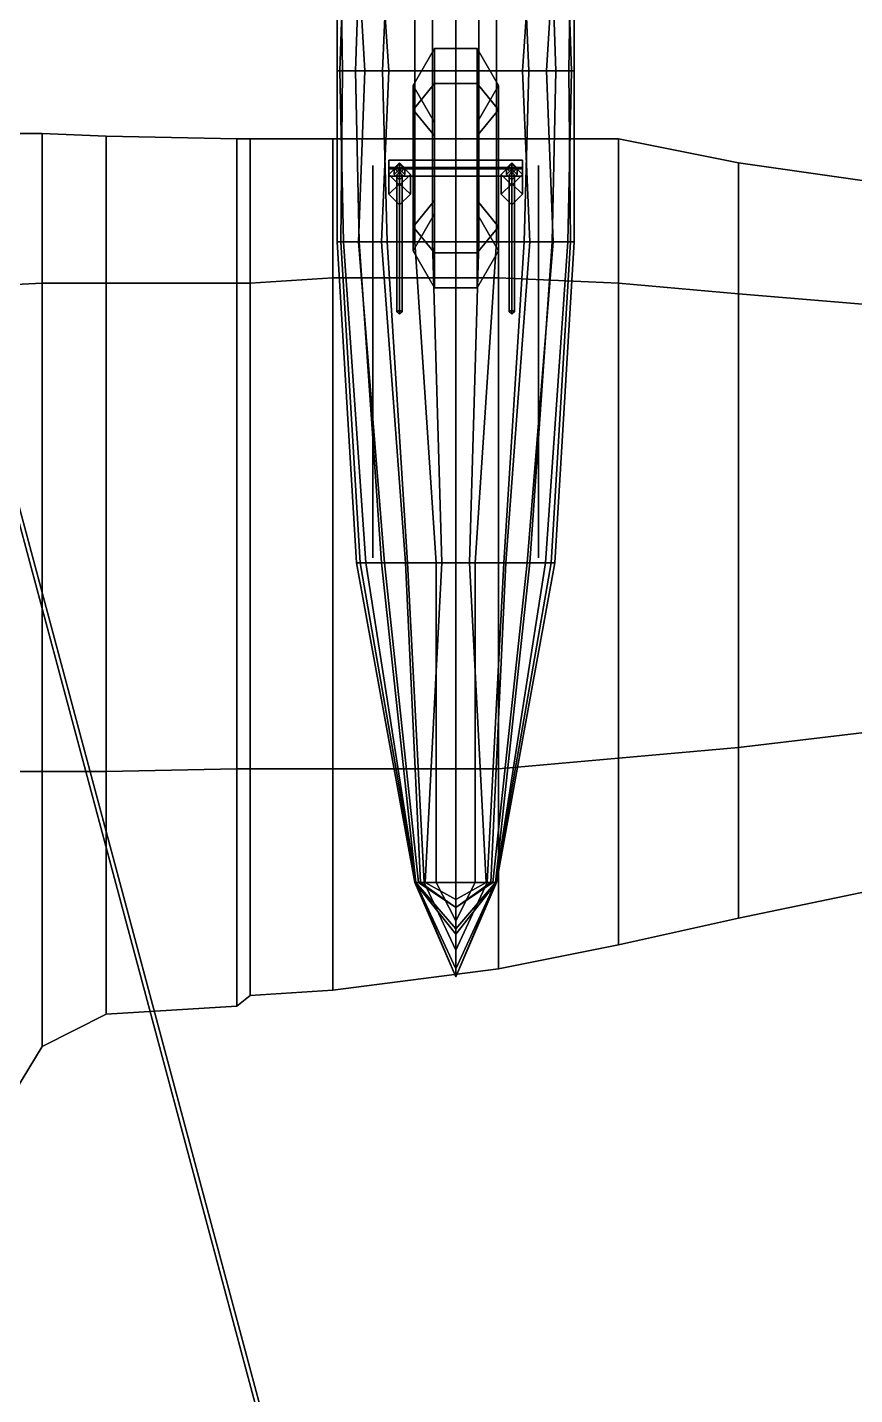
# Model space of a CAD drawing. Header units: millimetres. Extents: x -8.6 to 8.6, y -6.3 to 27.7.
# Drawn here: x 0.76 to 3.86, y -1.68 to 3.44 of the extents above; entities that cross this region are included whole.
import ezdxf

# ---------------------------------------------------------------- set-up
doc = ezdxf.new("R2010")
doc.units = ezdxf.units.MM
for name, color, linetype in [('bay_doors', 5, 'Continuous'), ('nacelle', 3, 'Continuous'), ('shassis', 3, 'Continuous'), ('wheels', 2, 'Continuous'), ('wing2', 5, 'Continuous')]:
    doc.layers.add(name, color=color, linetype=linetype)

msp = doc.modelspace()

# ---------------------------------------------------------------- linework, layer by layer
for points in [[(2.3851, -4.522, 1.5205), (2.3707, -4.5261, 1.5292), (-0.0097, 4.3574, 1.77), (0.0048, 4.3615, 1.7613)], [(2.3707, -4.5261, 1.5292), (2.3852, -4.5224, 1.5378), (0.0049, 4.3611, 1.7787), (-0.0097, 4.3574, 1.77)], [(2.3852, -4.5224, 1.5378), (2.3851, -4.522, 1.5205), (0.0048, 4.3615, 1.7613), (0.0049, 4.3611, 1.7787)]]:
    msp.add_3dface(points)
at = {"layer": 'bay_doors'}
for points in [[(2.06, 1.45, -0.51), (2.06, 2.92, -0.51), (2.06, 2.92, -1.23), (2.06, 1.45, -1.23)], [(2.06, 1.45, -1.23), (2.06, 2.92, -1.23), (2.06, 2.92, -0.51), (2.06, 1.45, -0.51)], [(2.68, 1.45, -1.23), (2.68, 2.92, -1.23), (2.68, 2.92, -0.51), (2.68, 1.45, -0.51)], [(2.68, 1.45, -0.51), (2.68, 2.92, -0.51), (2.68, 2.92, -1.23), (2.68, 1.45, -1.23)]]:
    msp.add_3dface(points, dxfattribs=at)
at = {"layer": 'nacelle'}
for points in [[(1.9256, 3.6787, -0.154), (1.9256, 3.6787, -0.5568), (1.9256, 3.2754, -0.5568), (1.9256, 3.2754, -0.1784)], [(1.9395, 3.6787, -0.102), (1.9256, 3.6787, -0.154), (1.9256, 3.2754, -0.1784), (1.9464, 3.2754, -0.102)], [(2.0054, 3.6787, -0.0256), (1.9395, 3.6787, -0.102), (1.9464, 3.2754, -0.102), (2.0297, 3.2754, -0.0048)], [(2.0922, 3.6787, 0.03), (2.0054, 3.6787, -0.0256), (2.0297, 3.2754, -0.0048), (2.12, 3.2754, 0.0334)], [(2.2832, 3.6787, 0.0682), (2.0922, 3.6787, 0.03), (2.12, 3.2754, 0.0334), (2.2832, 3.2754, 0.0682)], [(2.2832, 3.2754, 0.0682), (2.4568, 3.2754, 0.0682), (2.4568, 3.6787, 0.0682), (2.2832, 3.6787, 0.0682)], [(2.4568, 3.2754, 0.0682), (2.62, 3.2754, 0.0334), (2.6478, 3.6787, 0.03), (2.4568, 3.6787, 0.0682)], [(2.62, 3.2754, 0.0334), (2.7103, 3.2754, -0.0048), (2.7346, 3.6787, -0.0256), (2.6478, 3.6787, 0.03)], [(2.7103, 3.2754, -0.0048), (2.7936, 3.2754, -0.102), (2.8005, 3.6787, -0.102), (2.7346, 3.6787, -0.0256)], [(2.7936, 3.2754, -0.102), (2.8144, 3.2754, -0.1784), (2.8144, 3.6787, -0.154), (2.8005, 3.6787, -0.102)], [(2.8144, 3.2754, -0.1784), (2.8144, 3.2754, -0.5568), (2.8144, 3.6787, -0.5568), (2.8144, 3.6787, -0.154)], [(1.9256, 3.2754, -0.1784), (1.9256, 3.2754, -0.5568), (1.9256, 2.6343, -0.5568), (1.9256, 2.6343, -0.154)], [(1.9256, 3.2754, -0.5568), (1.936, 3.2754, -0.6853), (1.9499, 2.6343, -0.6853), (1.9256, 2.6343, -0.5568)], [(1.9464, 3.2754, -0.102), (1.9256, 3.2754, -0.1784), (1.9256, 2.6343, -0.154), (1.9395, 2.6343, -0.102)], [(1.936, 3.2754, -0.6853), (1.995, 3.2754, -0.8415), (2.0089, 2.6343, -0.8415), (1.9499, 2.6343, -0.6853)], [(1.936, 3.2754, -0.6853), (1.995, 3.2754, -0.8415), (2.0089, 2.6343, -0.8415), (1.9499, 2.6343, -0.6853)], [(2.0297, 3.2754, -0.0048), (1.9464, 3.2754, -0.102), (1.9395, 2.6343, -0.102), (2.0054, 2.6343, -0.0256)], [(1.995, 3.2754, -0.8415), (2.0957, 3.2754, -0.9491), (2.1131, 2.6343, -0.9491), (2.0089, 2.6343, -0.8415)], [(1.995, 3.2754, -0.8415), (2.0957, 3.2754, -0.9491), (2.1131, 2.6343, -0.9491), (2.0089, 2.6343, -0.8415)], [(2.12, 3.2754, 0.0334), (2.0297, 3.2754, -0.0048), (2.0054, 2.6343, -0.0256), (2.0922, 2.6343, 0.03)], [(2.2832, 3.2754, 0.0682), (2.12, 3.2754, 0.0334), (2.0922, 2.6343, 0.03), (2.2832, 2.6343, 0.0682)], [(2.0957, 3.2754, -0.9491), (2.2172, 3.2754, -1.0116), (2.2172, 2.6343, -1.0186), (2.1131, 2.6343, -0.9491)], [(2.0957, 3.2754, -0.9491), (2.2172, 3.2754, -1.0116), (2.2172, 2.6343, -1.0186), (2.1131, 2.6343, -0.9491)], [(2.2172, 3.2754, -1.0116), (2.37, 3.2754, -1.03), (2.37, 2.6343, -1.03), (2.2172, 2.6343, -1.0186)], [(2.4568, 3.2754, 0.0682), (2.2832, 3.2754, 0.0682), (2.2832, 2.6343, 0.0682), (2.4568, 2.6343, 0.0682)], [(2.5228, 2.6343, -1.0186), (2.37, 2.6343, -1.03), (2.37, 3.2754, -1.03), (2.5228, 3.2754, -1.0116)], [(2.4568, 2.6343, 0.0682), (2.6478, 2.6343, 0.03), (2.62, 3.2754, 0.0334), (2.4568, 3.2754, 0.0682)], [(2.6269, 2.6343, -0.9491), (2.5228, 2.6343, -1.0186), (2.5228, 3.2754, -1.0116), (2.6443, 3.2754, -0.9491)], [(2.6478, 2.6343, 0.03), (2.7346, 2.6343, -0.0256), (2.7103, 3.2754, -0.0048), (2.62, 3.2754, 0.0334)], [(2.7311, 2.6343, -0.8415), (2.6269, 2.6343, -0.9491), (2.6443, 3.2754, -0.9491), (2.745, 3.2754, -0.8415)], [(2.7346, 2.6343, -0.0256), (2.8005, 2.6343, -0.102), (2.7936, 3.2754, -0.102), (2.7103, 3.2754, -0.0048)], [(2.7901, 2.6343, -0.6853), (2.7311, 2.6343, -0.8415), (2.745, 3.2754, -0.8415), (2.804, 3.2754, -0.6853)], [(2.8144, 2.6343, -0.5568), (2.7901, 2.6343, -0.6853), (2.804, 3.2754, -0.6853), (2.8144, 3.2754, -0.5568)], [(2.8005, 2.6343, -0.102), (2.8144, 2.6343, -0.154), (2.8144, 3.2754, -0.1784), (2.7936, 3.2754, -0.102)], [(2.8144, 2.6343, -0.154), (2.8144, 2.6343, -0.5568), (2.8144, 3.2754, -0.5568), (2.8144, 3.2754, -0.1784)], [(1.9256, 2.6343, -0.154), (1.9256, 2.6343, -0.5568), (1.9985, 1.431, -0.5178), (1.9985, 1.431, -0.2921)], [(1.9256, 2.6343, -0.5568), (1.9499, 2.6343, -0.6853), (2.0332, 1.431, -0.6775), (1.9985, 1.431, -0.5178)], [(1.9395, 2.6343, -0.102), (1.9256, 2.6343, -0.154), (1.9985, 1.431, -0.2921), (2.0124, 1.431, -0.1775)], [(2.0054, 2.6343, -0.0256), (1.9395, 2.6343, -0.102), (2.0124, 1.431, -0.1775), (2.1027, 1.431, -0.0595)], [(1.9499, 2.6343, -0.6853), (2.0089, 2.6343, -0.8415), (2.0922, 1.431, -0.7921), (2.0332, 1.431, -0.6775)], [(1.9499, 2.6343, -0.6853), (2.0089, 2.6343, -0.8415), (2.0922, 1.431, -0.7921), (2.0332, 1.431, -0.6775)], [(2.0922, 2.6343, 0.03), (2.0054, 2.6343, -0.0256), (2.1027, 1.431, -0.0595), (2.1825, 1.431, -0.0213)], [(2.0089, 2.6343, -0.8415), (2.1131, 2.6343, -0.9491), (2.1895, 1.431, -0.8789), (2.0922, 1.431, -0.7921)], [(2.0089, 2.6343, -0.8415), (2.1131, 2.6343, -0.9491), (2.1895, 1.431, -0.8789), (2.0922, 1.431, -0.7921)], [(2.2832, 2.6343, 0.0682), (2.0922, 2.6343, 0.03), (2.1825, 1.431, -0.0213), (2.3179, 1.431, 0.003)], [(2.1131, 2.6343, -0.9491), (2.2172, 2.6343, -1.0186), (2.2971, 1.431, -0.97), (2.1895, 1.431, -0.8789)], [(2.2172, 2.6343, -1.0186), (2.37, 2.6343, -1.03), (2.37, 1.431, -1.01), (2.2971, 1.431, -0.97)], [(2.2172, 2.6343, -1.0186), (2.37, 2.6343, -1.03), (2.37, 1.431, -1.01), (2.2971, 1.431, -0.97)], [(2.3179, 1.431, 0.003), (2.4221, 1.431, 0.003), (2.4568, 2.6343, 0.0682), (2.2832, 2.6343, 0.0682)], [(2.4429, 1.431, -0.97), (2.37, 1.431, -1.01), (2.37, 2.6343, -1.03), (2.5228, 2.6343, -1.0186)], [(2.4221, 1.431, 0.003), (2.5575, 1.431, -0.0213), (2.6478, 2.6343, 0.03), (2.4568, 2.6343, 0.0682)], [(2.5505, 1.431, -0.8789), (2.4429, 1.431, -0.97), (2.5228, 2.6343, -1.0186), (2.6269, 2.6343, -0.9491)], [(2.6478, 1.431, -0.7921), (2.5505, 1.431, -0.8789), (2.6269, 2.6343, -0.9491), (2.7311, 2.6343, -0.8415)], [(2.6478, 1.431, -0.7921), (2.5505, 1.431, -0.8789), (2.6269, 2.6343, -0.9491), (2.7311, 2.6343, -0.8415)], [(2.5575, 1.431, -0.0213), (2.6373, 1.431, -0.0595), (2.7346, 2.6343, -0.0256), (2.6478, 2.6343, 0.03)], [(2.6373, 1.431, -0.0595), (2.7276, 1.431, -0.1775), (2.8005, 2.6343, -0.102), (2.7346, 2.6343, -0.0256)], [(2.7068, 1.431, -0.6775), (2.6478, 1.431, -0.7921), (2.7311, 2.6343, -0.8415), (2.7901, 2.6343, -0.6853)], [(2.7068, 1.431, -0.6775), (2.6478, 1.431, -0.7921), (2.7311, 2.6343, -0.8415), (2.7901, 2.6343, -0.6853)], [(2.7415, 1.431, -0.5178), (2.7068, 1.431, -0.6775), (2.7901, 2.6343, -0.6853), (2.8144, 2.6343, -0.5568)], [(2.7276, 1.431, -0.1775), (2.7415, 1.431, -0.2921), (2.8144, 2.6343, -0.154), (2.8005, 2.6343, -0.102)], [(2.7415, 1.431, -0.2921), (2.7415, 1.431, -0.5178), (2.8144, 2.6343, -0.5568), (2.8144, 2.6343, -0.154)], [(1.9985, 1.431, -0.2921), (1.9985, 1.431, -0.5178), (2.2172, 0.2338, -0.4578), (2.2172, 0.2338, -0.3189)], [(1.9985, 1.431, -0.5178), (2.0332, 1.431, -0.6775), (2.2207, 0.2338, -0.5515), (2.2172, 0.2338, -0.4578)], [(2.0124, 1.431, -0.1775), (1.9985, 1.431, -0.2921), (2.2172, 0.2338, -0.3189), (2.2207, 0.2338, -0.312)], [(2.1027, 1.431, -0.0595), (2.0124, 1.431, -0.1775), (2.2207, 0.2338, -0.312), (2.2311, 0.2338, -0.3015)], [(2.0332, 1.431, -0.6775), (2.0922, 1.431, -0.7921), (2.2207, 0.2338, -0.6661), (2.2207, 0.2338, -0.5515)], [(2.0332, 1.431, -0.6775), (2.0922, 1.431, -0.7921), (2.2207, 0.2338, -0.6661), (2.2207, 0.2338, -0.5515)], [(2.0922, 1.431, -0.7921), (2.1895, 1.431, -0.8789), (2.252, 0.2338, -0.7216), (2.2207, 0.2338, -0.6661)], [(2.0922, 1.431, -0.7921), (2.1895, 1.431, -0.8789), (2.252, 0.2338, -0.7216), (2.2207, 0.2338, -0.6661)], [(2.1825, 1.431, -0.0213), (2.1027, 1.431, -0.0595), (2.2311, 0.2338, -0.3015), (2.2381, 0.2338, -0.2981)], [(2.3179, 1.431, 0.003), (2.1825, 1.431, -0.0213), (2.2381, 0.2338, -0.2981), (2.2554, 0.2338, -0.2946)], [(2.1895, 1.431, -0.8789), (2.2971, 1.431, -0.97), (2.2971, 0.2338, -0.7703), (2.252, 0.2338, -0.7216)], [(2.1895, 1.431, -0.8789), (2.2971, 1.431, -0.97), (2.2971, 0.2338, -0.7703), (2.252, 0.2338, -0.7216)], [(2.4221, 1.431, 0.003), (2.3179, 1.431, 0.003), (2.2554, 0.2338, -0.2946), (2.4846, 0.2338, -0.2946)], [(2.2971, 1.431, -0.97), (2.37, 1.431, -1.01), (2.37, 0.2338, -0.8015), (2.2971, 0.2338, -0.7703)], [(2.2971, 1.431, -0.97), (2.37, 1.431, -1.01), (2.37, 0.2338, -0.8015), (2.2971, 0.2338, -0.7703)], [(2.4429, 0.2338, -0.7703), (2.37, 0.2338, -0.8015), (2.37, 1.431, -1.01), (2.4429, 1.431, -0.97)], [(2.4429, 0.2338, -0.7703), (2.37, 0.2338, -0.8015), (2.37, 1.431, -1.01), (2.4429, 1.431, -0.97)], [(2.4846, 0.2338, -0.2946), (2.5019, 0.2338, -0.2981), (2.5575, 1.431, -0.0213), (2.4221, 1.431, 0.003)], [(2.488, 0.2338, -0.7216), (2.4429, 0.2338, -0.7703), (2.4429, 1.431, -0.97), (2.5505, 1.431, -0.8789)], [(2.488, 0.2338, -0.7216), (2.4429, 0.2338, -0.7703), (2.4429, 1.431, -0.97), (2.5505, 1.431, -0.8789)], [(2.5193, 0.2338, -0.6661), (2.488, 0.2338, -0.7216), (2.5505, 1.431, -0.8789), (2.6478, 1.431, -0.7921)], [(2.5193, 0.2338, -0.6661), (2.488, 0.2338, -0.7216), (2.5505, 1.431, -0.8789), (2.6478, 1.431, -0.7921)], [(2.5019, 0.2338, -0.2981), (2.5089, 0.2338, -0.3015), (2.6373, 1.431, -0.0595), (2.5575, 1.431, -0.0213)], [(2.5089, 0.2338, -0.3015), (2.5193, 0.2338, -0.312), (2.7276, 1.431, -0.1775), (2.6373, 1.431, -0.0595)], [(2.5228, 0.2338, -0.4578), (2.5193, 0.2338, -0.5515), (2.7068, 1.431, -0.6775), (2.7415, 1.431, -0.5178)], [(2.5193, 0.2338, -0.5515), (2.5193, 0.2338, -0.6661), (2.6478, 1.431, -0.7921), (2.7068, 1.431, -0.6775)], [(2.5193, 0.2338, -0.5515), (2.5193, 0.2338, -0.6661), (2.6478, 1.431, -0.7921), (2.7068, 1.431, -0.6775)], [(2.5193, 0.2338, -0.312), (2.5228, 0.2338, -0.3189), (2.7415, 1.431, -0.2921), (2.7276, 1.431, -0.1775)], [(2.5228, 0.2338, -0.3189), (2.5228, 0.2338, -0.4578), (2.7415, 1.431, -0.5178), (2.7415, 1.431, -0.2921)], [(2.2207, 0.2338, -0.312), (2.2172, 0.2338, -0.3189), (2.37, 0.04, -0.3189), (2.37, 0.06, -0.312)], [(2.2172, 0.2338, -0.3189), (2.2172, 0.2338, -0.4578), (2.37, -0.12, -0.4578), (2.37, 0.04, -0.3189)], [(2.2172, 0.2338, -0.4578), (2.2207, 0.2338, -0.5515), (2.37, -0.12, -0.5515), (2.37, -0.12, -0.4578)], [(2.2207, 0.2338, -0.5515), (2.2207, 0.2338, -0.6661), (2.37, -0.09, -0.6661), (2.37, -0.12, -0.5515)], [(2.2207, 0.2338, -0.5515), (2.2207, 0.2338, -0.6661), (2.37, -0.09, -0.6661), (2.37, -0.12, -0.5515)], [(2.2207, 0.2338, -0.6661), (2.252, 0.2338, -0.7216), (2.37, -0.02, -0.7216), (2.37, -0.09, -0.6661)], [(2.2207, 0.2338, -0.6661), (2.252, 0.2338, -0.7216), (2.37, -0.02, -0.7216), (2.37, -0.09, -0.6661)], [(2.2311, 0.2338, -0.3015), (2.2207, 0.2338, -0.312), (2.37, 0.06, -0.312), (2.37, 0.14, -0.3015)], [(2.2381, 0.2338, -0.2981), (2.2311, 0.2338, -0.3015), (2.37, 0.14, -0.3015), (2.37, 0.14, -0.2981)], [(2.2554, 0.2338, -0.2946), (2.2381, 0.2338, -0.2981), (2.37, 0.14, -0.2981), (2.37, 0.17, -0.2946)], [(2.252, 0.2338, -0.7216), (2.2971, 0.2338, -0.7703), (2.37, 0.09, -0.7703), (2.37, -0.02, -0.7216)], [(2.252, 0.2338, -0.7216), (2.2971, 0.2338, -0.7703), (2.37, 0.09, -0.7703), (2.37, -0.02, -0.7216)], [(2.2554, 0.2338, -0.2946), (2.37, 0.17, -0.2946), (2.4846, 0.2338, -0.2946)], [(2.2971, 0.2338, -0.7703), (2.37, 0.2338, -0.8015), (2.37, 0.17, -0.8015), (2.37, 0.09, -0.7703)], [(2.2971, 0.2338, -0.7703), (2.37, 0.2338, -0.8015), (2.37, 0.17, -0.8015), (2.37, 0.09, -0.7703)], [(2.37, -0.12, -0.5515), (2.37, -0.09, -0.6661), (2.5193, 0.2338, -0.6661), (2.5193, 0.2338, -0.5515)], [(2.37, -0.12, -0.5515), (2.37, -0.09, -0.6661), (2.5193, 0.2338, -0.6661), (2.5193, 0.2338, -0.5515)], [(2.37, -0.12, -0.4578), (2.37, -0.12, -0.5515), (2.5193, 0.2338, -0.5515), (2.5228, 0.2338, -0.4578)], [(2.37, -0.09, -0.6661), (2.37, -0.02, -0.7216), (2.488, 0.2338, -0.7216), (2.5193, 0.2338, -0.6661)], [(2.37, -0.09, -0.6661), (2.37, -0.02, -0.7216), (2.488, 0.2338, -0.7216), (2.5193, 0.2338, -0.6661)], [(2.37, -0.02, -0.7216), (2.37, 0.09, -0.7703), (2.4429, 0.2338, -0.7703), (2.488, 0.2338, -0.7216)], [(2.37, -0.02, -0.7216), (2.37, 0.09, -0.7703), (2.4429, 0.2338, -0.7703), (2.488, 0.2338, -0.7216)], [(2.37, 0.09, -0.7703), (2.37, 0.17, -0.8015), (2.37, 0.2338, -0.8015), (2.4429, 0.2338, -0.7703)], [(2.37, 0.09, -0.7703), (2.37, 0.17, -0.8015), (2.37, 0.2338, -0.8015), (2.4429, 0.2338, -0.7703)], [(2.37, 0.04, -0.3189), (2.37, -0.12, -0.4578), (2.5228, 0.2338, -0.4578), (2.5228, 0.2338, -0.3189)], [(2.37, 0.06, -0.312), (2.37, 0.04, -0.3189), (2.5228, 0.2338, -0.3189), (2.5193, 0.2338, -0.312)], [(2.37, 0.14, -0.3015), (2.37, 0.06, -0.312), (2.5193, 0.2338, -0.312), (2.5089, 0.2338, -0.3015)], [(2.37, 0.14, -0.2981), (2.37, 0.14, -0.3015), (2.5089, 0.2338, -0.3015), (2.5019, 0.2338, -0.2981)], [(2.37, 0.17, -0.2946), (2.37, 0.14, -0.2981), (2.5019, 0.2338, -0.2981), (2.4846, 0.2338, -0.2946)]]:
    msp.add_3dface(points, dxfattribs=at)
at = {"layer": 'nacelle', "color": 2}
for points in [[(1.9256, 3.6787, -0.5568), (1.9499, 3.6787, -0.6853), (1.936, 3.2754, -0.6853), (1.9256, 3.2754, -0.5568)], [(1.9499, 3.6787, -0.6853), (2.0089, 3.6787, -0.8415), (1.995, 3.2754, -0.8415), (1.936, 3.2754, -0.6853)], [(2.0089, 3.6787, -0.8415), (2.1131, 3.6787, -0.9491), (2.0957, 3.2754, -0.9491), (1.995, 3.2754, -0.8415)], [(2.1131, 3.6787, -0.9491), (2.2172, 3.6787, -1.0186), (2.2172, 3.2754, -1.0116), (2.0957, 3.2754, -0.9491)], [(2.2172, 3.6787, -1.0186), (2.37, 3.6787, -1.0464), (2.37, 3.2754, -1.03), (2.2172, 3.2754, -1.0116)], [(2.5228, 3.2754, -1.0116), (2.37, 3.2754, -1.03), (2.37, 3.6787, -1.0464), (2.5228, 3.6787, -1.0186)], [(2.6443, 3.2754, -0.9491), (2.5228, 3.2754, -1.0116), (2.5228, 3.6787, -1.0186), (2.6269, 3.6787, -0.9491)], [(2.745, 3.2754, -0.8415), (2.6443, 3.2754, -0.9491), (2.6269, 3.6787, -0.9491), (2.7311, 3.6787, -0.8415)], [(2.804, 3.2754, -0.6853), (2.745, 3.2754, -0.8415), (2.7311, 3.6787, -0.8415), (2.7901, 3.6787, -0.6853)], [(2.8144, 3.2754, -0.5568), (2.804, 3.2754, -0.6853), (2.7901, 3.6787, -0.6853), (2.8144, 3.6787, -0.5568)]]:
    msp.add_3dface(points, dxfattribs=at)
at = {"layer": 'shassis'}
for points in [[(2.62, 2.9074, -1.7901), (2.62, 2.9399, -1.8174), (2.12, 2.9399, -1.8174), (2.12, 2.9074, -1.7901)], [(2.62, 2.9399, -1.8174), (2.62, 2.9126, -1.8499), (2.12, 2.9126, -1.8499), (2.12, 2.9399, -1.8174)], [(2.12, 2.9126, -1.8499), (2.12, 2.8801, -1.8226), (2.12, 2.9074, -1.7901), (2.12, 2.9399, -1.8174)], [(2.16, 2.9263, -1.5475), (2.12, 2.8865, -1.551), (2.12, 2.8124, -0.7043), (2.16, 2.8522, -0.7008)], [(2.2, 2.8865, -1.551), (2.16, 2.8466, -1.5545), (2.12, 2.8865, -1.551), (2.16, 2.9263, -1.5475)], [(2.16, 2.9299, -1.8183), (2.14, 2.91, -1.82), (2.14, 2.8865, -1.551), (2.16, 2.9064, -1.5493)], [(2.18, 2.91, -1.82), (2.16, 2.9299, -1.8183), (2.16, 2.9064, -1.5493), (2.18, 2.8865, -1.551)], [(2.2, 2.8865, -1.551), (2.16, 2.9263, -1.5475), (2.16, 2.8522, -0.7008), (2.2, 2.8124, -0.7043)], [(2.58, 2.9263, -1.5475), (2.54, 2.8865, -1.551), (2.54, 2.8124, -0.7043), (2.58, 2.8522, -0.7008)], [(2.62, 2.8865, -1.551), (2.58, 2.8466, -1.5545), (2.54, 2.8865, -1.551), (2.58, 2.9263, -1.5475)], [(2.58, 2.9299, -1.8183), (2.56, 2.91, -1.82), (2.56, 2.8865, -1.551), (2.58, 2.9064, -1.5493)], [(2.6, 2.91, -1.82), (2.58, 2.9299, -1.8183), (2.58, 2.9064, -1.5493), (2.6, 2.8865, -1.551)], [(2.62, 2.8865, -1.551), (2.58, 2.9263, -1.5475), (2.58, 2.8522, -0.7008), (2.62, 2.8124, -0.7043)], [(2.62, 2.8801, -1.8226), (2.62, 2.9126, -1.8499), (2.62, 2.9399, -1.8174), (2.62, 2.9074, -1.7901)], [(2.62, 2.9126, -1.8499), (2.62, 2.8801, -1.8226), (2.12, 2.8801, -1.8226), (2.12, 2.9126, -1.8499)], [(2.62, 2.8801, -1.8226), (2.62, 2.9074, -1.7901), (2.12, 2.9074, -1.7901), (2.12, 2.8801, -1.8226)], [(2.12, 2.8865, -1.551), (2.16, 2.8466, -1.5545), (2.16, 2.7725, -0.7077), (2.12, 2.8124, -0.7043)], [(2.14, 2.91, -1.82), (2.16, 2.8901, -1.8217), (2.16, 2.8665, -1.5528), (2.14, 2.8865, -1.551)], [(2.16, 2.8933, -1.5346), (2.15, 2.8856, -1.5411), (2.15, 2.3714, -0.9282), (2.16, 2.379, -0.9218)], [(2.15, 2.8856, -1.5411), (2.16, 2.8779, -1.5475), (2.16, 2.3637, -0.9347), (2.15, 2.3714, -0.9282)], [(2.16, 2.8901, -1.8217), (2.18, 2.91, -1.82), (2.18, 2.8865, -1.551), (2.16, 2.8665, -1.5528)], [(2.17, 2.8856, -1.5411), (2.16, 2.8933, -1.5346), (2.16, 2.379, -0.9218), (2.17, 2.3714, -0.9282)], [(2.16, 2.8466, -1.5545), (2.2, 2.8865, -1.551), (2.2, 2.8124, -0.7043), (2.16, 2.7725, -0.7077)], [(2.16, 2.8779, -1.5475), (2.17, 2.8856, -1.5411), (2.17, 2.3714, -0.9282), (2.16, 2.3637, -0.9347)], [(2.54, 2.8865, -1.551), (2.58, 2.8466, -1.5545), (2.58, 2.7725, -0.7077), (2.54, 2.8124, -0.7043)], [(2.56, 2.91, -1.82), (2.58, 2.8901, -1.8217), (2.58, 2.8665, -1.5528), (2.56, 2.8865, -1.551)], [(2.58, 2.8933, -1.5346), (2.57, 2.8856, -1.5411), (2.57, 2.3714, -0.9282), (2.58, 2.379, -0.9218)], [(2.57, 2.8856, -1.5411), (2.58, 2.8779, -1.5475), (2.58, 2.3637, -0.9347), (2.57, 2.3714, -0.9282)], [(2.58, 2.8901, -1.8217), (2.6, 2.91, -1.82), (2.6, 2.8865, -1.551), (2.58, 2.8665, -1.5528)], [(2.59, 2.8856, -1.5411), (2.58, 2.8933, -1.5346), (2.58, 2.379, -0.9218), (2.59, 2.3714, -0.9282)], [(2.58, 2.8466, -1.5545), (2.62, 2.8865, -1.551), (2.62, 2.8124, -0.7043), (2.58, 2.7725, -0.7077)], [(2.58, 2.8779, -1.5475), (2.59, 2.8856, -1.5411), (2.59, 2.3714, -0.9282), (2.58, 2.3637, -0.9347)]]:
    msp.add_3dface(points, dxfattribs=at)
at = {"layer": 'wheels'}
for points in [[(2.21, 3.22, -1.82), (2.29, 3.3586, -1.82), (2.29, 3.2272, -2.1372), (2.21, 3.1292, -2.0392)], [(2.21, 3.1292, -1.6008), (2.29, 3.2272, -1.5028), (2.29, 3.3586, -1.82), (2.21, 3.22, -1.82)], [(2.29, 3.3586, -1.82), (2.45, 3.3586, -1.82), (2.45, 3.2272, -2.1372), (2.29, 3.2272, -2.1372)], [(2.29, 3.2272, -1.5028), (2.45, 3.2272, -1.5028), (2.45, 3.3586, -1.82), (2.29, 3.3586, -1.82)], [(2.45, 3.3586, -1.82), (2.53, 3.22, -1.82), (2.53, 3.1292, -2.0392), (2.45, 3.2272, -2.1372)], [(2.45, 3.2272, -1.5028), (2.53, 3.1292, -1.6008), (2.53, 3.22, -1.82), (2.45, 3.3586, -1.82)], [(2.21, 3.1292, -2.0392), (2.29, 3.2272, -2.1372), (2.29, 2.91, -2.2686), (2.21, 2.91, -2.13)], [(2.21, 2.91, -1.51), (2.29, 2.91, -1.3714), (2.29, 3.2272, -1.5028), (2.21, 3.1292, -1.6008)], [(2.29, 3.0814, -1.82), (2.21, 3.22, -1.82), (2.21, 3.1292, -2.0392), (2.29, 3.0312, -1.9412)], [(2.29, 3.0312, -1.6988), (2.21, 3.1292, -1.6008), (2.21, 3.22, -1.82), (2.29, 3.0814, -1.82)], [(2.29, 3.2272, -2.1372), (2.45, 3.2272, -2.1372), (2.45, 2.91, -2.2686), (2.29, 2.91, -2.2686)], [(2.29, 2.91, -1.3714), (2.45, 2.91, -1.3714), (2.45, 3.2272, -1.5028), (2.29, 3.2272, -1.5028)], [(2.45, 3.2272, -2.1372), (2.53, 3.1292, -2.0392), (2.53, 2.91, -2.13), (2.45, 2.91, -2.2686)], [(2.45, 2.91, -1.3714), (2.53, 2.91, -1.51), (2.53, 3.1292, -1.6008), (2.45, 3.2272, -1.5028)], [(2.53, 3.22, -1.82), (2.45, 3.0814, -1.82), (2.45, 3.0312, -1.9412), (2.53, 3.1292, -2.0392)], [(2.53, 3.1292, -1.6008), (2.45, 3.0312, -1.6988), (2.45, 3.0814, -1.82), (2.53, 3.22, -1.82)], [(2.29, 3.0312, -1.9412), (2.21, 3.1292, -2.0392), (2.21, 2.91, -2.13), (2.29, 2.91, -1.9914)], [(2.29, 2.91, -1.6486), (2.21, 2.91, -1.51), (2.21, 3.1292, -1.6008), (2.29, 3.0312, -1.6988)], [(2.53, 3.1292, -2.0392), (2.45, 3.0312, -1.9412), (2.45, 2.91, -1.9914), (2.53, 2.91, -2.13)], [(2.53, 2.91, -1.51), (2.45, 2.91, -1.6486), (2.45, 3.0312, -1.6988), (2.53, 3.1292, -1.6008)], [(2.29, 3.0814, -1.82), (2.29, 3.0312, -1.9412), (2.29, 2.7386, -1.82), (2.29, 2.7888, -1.6988)], [(2.29, 3.0312, -1.6988), (2.29, 3.0814, -1.82), (2.29, 2.7888, -1.6988), (2.29, 2.91, -1.6486)], [(2.45, 2.7386, -1.82), (2.45, 2.7888, -1.9412), (2.45, 3.0814, -1.82), (2.45, 3.0312, -1.6988)], [(2.45, 2.7888, -1.9412), (2.45, 2.91, -1.9914), (2.45, 3.0312, -1.9412), (2.45, 3.0814, -1.82)], [(2.29, 3.0312, -1.9412), (2.29, 2.91, -1.9914), (2.29, 2.7888, -1.9412), (2.29, 2.7386, -1.82)], [(2.45, 2.7888, -1.6988), (2.45, 2.7386, -1.82), (2.45, 3.0312, -1.6988), (2.45, 2.91, -1.6486)], [(2.29, 2.91, -1.9914), (2.21, 2.91, -2.13), (2.21, 2.6908, -2.0392), (2.29, 2.7888, -1.9412)], [(2.21, 2.91, -2.13), (2.29, 2.91, -2.2686), (2.29, 2.5928, -2.1372), (2.21, 2.6908, -2.0392)], [(2.29, 2.7888, -1.6988), (2.21, 2.6908, -1.6008), (2.21, 2.91, -1.51), (2.29, 2.91, -1.6486)], [(2.21, 2.6908, -1.6008), (2.29, 2.5928, -1.5028), (2.29, 2.91, -1.3714), (2.21, 2.91, -1.51)], [(2.29, 2.91, -2.2686), (2.45, 2.91, -2.2686), (2.45, 2.5928, -2.1372), (2.29, 2.5928, -2.1372)], [(2.29, 2.5928, -1.5028), (2.45, 2.5928, -1.5028), (2.45, 2.91, -1.3714), (2.29, 2.91, -1.3714)], [(2.53, 2.91, -2.13), (2.45, 2.91, -1.9914), (2.45, 2.7888, -1.9412), (2.53, 2.6908, -2.0392)], [(2.45, 2.91, -2.2686), (2.53, 2.91, -2.13), (2.53, 2.6908, -2.0392), (2.45, 2.5928, -2.1372)], [(2.53, 2.6908, -1.6008), (2.45, 2.7888, -1.6988), (2.45, 2.91, -1.6486), (2.53, 2.91, -1.51)], [(2.45, 2.5928, -1.5028), (2.53, 2.6908, -1.6008), (2.53, 2.91, -1.51), (2.45, 2.91, -1.3714)], [(2.29, 2.7888, -1.9412), (2.21, 2.6908, -2.0392), (2.21, 2.6, -1.82), (2.29, 2.7386, -1.82)], [(2.29, 2.7386, -1.82), (2.21, 2.6, -1.82), (2.21, 2.6908, -1.6008), (2.29, 2.7888, -1.6988)], [(2.53, 2.6908, -2.0392), (2.45, 2.7888, -1.9412), (2.45, 2.7386, -1.82), (2.53, 2.6, -1.82)], [(2.53, 2.6, -1.82), (2.45, 2.7386, -1.82), (2.45, 2.7888, -1.6988), (2.53, 2.6908, -1.6008)], [(2.21, 2.6908, -2.0392), (2.29, 2.5928, -2.1372), (2.29, 2.4614, -1.82), (2.21, 2.6, -1.82)], [(2.21, 2.6, -1.82), (2.29, 2.4614, -1.82), (2.29, 2.5928, -1.5028), (2.21, 2.6908, -1.6008)], [(2.45, 2.5928, -2.1372), (2.53, 2.6908, -2.0392), (2.53, 2.6, -1.82), (2.45, 2.4614, -1.82)], [(2.45, 2.4614, -1.82), (2.53, 2.6, -1.82), (2.53, 2.6908, -1.6008), (2.45, 2.5928, -1.5028)], [(2.29, 2.5928, -2.1372), (2.45, 2.5928, -2.1372), (2.45, 2.4614, -1.82), (2.29, 2.4614, -1.82)], [(2.29, 2.4614, -1.82), (2.45, 2.4614, -1.82), (2.45, 2.5928, -1.5028), (2.29, 2.5928, -1.5028)]]:
    msp.add_3dface(points, dxfattribs=at)
at = {"layer": 'wing2'}
for points in [[(0.82, 3.04, -0.2), (0.62, 3.04, -0.2), (0.62, 2.47, -0.45), (0.82, 2.48, -0.45)], [(0.82, 2.48, 0.07), (0.62, 2.47, 0.08), (0.62, 3.04, -0.2), (0.82, 3.04, -0.2)], [(1.06, 3.03, -0.2), (0.82, 3.04, -0.2), (0.82, 2.48, -0.45), (1.06, 2.48, -0.46)], [(1.06, 2.48, 0.07), (0.82, 2.48, 0.07), (0.82, 3.04, -0.2), (1.06, 3.03, -0.2)], [(1.55, 3.02, -0.2), (1.06, 3.03, -0.2), (1.06, 2.48, -0.46), (1.55, 2.48, -0.46)], [(1.55, 2.48, 0.07), (1.06, 2.48, 0.07), (1.06, 3.03, -0.2), (1.55, 3.02, -0.2)], [(1.6, 3.02, -0.2), (1.55, 3.02, -0.2), (1.55, 2.48, -0.46), (1.6, 2.48, -0.46)], [(1.6, 2.48, 0.07), (1.55, 2.48, 0.07), (1.55, 3.02, -0.2), (1.6, 3.02, -0.2)], [(1.91, 3.02, -0.2), (1.6, 3.02, -0.2), (1.6, 2.48, -0.46), (1.91, 2.5, -0.46)], [(1.91, 2.5, 0.07), (1.6, 2.48, 0.07), (1.6, 3.02, -0.2), (1.91, 3.02, -0.2)], [(2.53, 3.02, -0.2), (1.91, 3.02, -0.2), (1.91, 2.5, -0.46), (2.53, 2.5, -0.46)], [(2.53, 2.5, 0.08), (1.91, 2.5, 0.07), (1.91, 3.02, -0.2), (2.53, 3.02, -0.2)], [(2.98, 3.02, -0.19), (2.53, 3.02, -0.2), (2.53, 2.5, -0.46), (2.98, 2.48, -0.46)], [(2.98, 2.48, 0.08), (2.53, 2.5, 0.08), (2.53, 3.02, -0.2), (2.98, 3.02, -0.19)], [(3.43, 2.93, -0.13), (2.98, 3.02, -0.19), (2.98, 2.48, -0.46), (3.43, 2.44, -0.39)], [(3.43, 2.44, 0.11), (2.98, 2.48, 0.08), (2.98, 3.02, -0.19), (3.43, 2.93, -0.13)], [(5.11, 2.69, 0.06), (3.43, 2.93, -0.13), (3.43, 2.44, -0.39), (5.11, 2.3, -0.12)], [(5.11, 2.3, 0.24), (3.43, 2.44, 0.11), (3.43, 2.93, -0.13), (5.11, 2.69, 0.06)], [(0.62, 2.47, -0.45), (0.62, 0.65, -0.45), (0.82, 0.65, -0.45), (0.82, 2.48, -0.45)], [(0.82, 0.65, 0.07), (0.62, 0.65, 0.08), (0.62, 2.47, 0.08), (0.82, 2.48, 0.07)], [(0.82, 2.48, -0.45), (0.82, 0.65, -0.45), (1.06, 0.65, -0.46), (1.06, 2.48, -0.46)], [(1.06, 0.65, 0.07), (0.82, 0.65, 0.07), (0.82, 2.48, 0.07), (1.06, 2.48, 0.07)], [(1.06, 2.48, -0.46), (1.06, 0.65, -0.46), (1.55, 0.66, -0.46), (1.55, 2.48, -0.46)], [(1.55, 0.66, 0.07), (1.06, 0.65, 0.07), (1.06, 2.48, 0.07), (1.55, 2.48, 0.07)], [(1.55, 2.48, -0.46), (1.55, 0.66, -0.46), (1.6, 0.66, -0.46), (1.6, 2.48, -0.46)], [(1.6, 0.66, 0.07), (1.55, 0.66, 0.07), (1.55, 2.48, 0.07), (1.6, 2.48, 0.07)], [(1.6, 2.48, -0.46), (1.6, 0.66, -0.46), (1.91, 0.66, -0.46), (1.91, 2.5, -0.46)], [(1.91, 0.66, 0.07), (1.6, 0.66, 0.07), (1.6, 2.48, 0.07), (1.91, 2.5, 0.07)], [(1.91, 2.5, -0.46), (1.91, 0.66, -0.46), (2.53, 0.66, -0.46), (2.53, 2.5, -0.46)], [(2.53, 0.66, 0.08), (1.91, 0.66, 0.07), (1.91, 2.5, 0.07), (2.53, 2.5, 0.08)], [(2.53, 2.5, -0.46), (2.53, 0.66, -0.46), (2.98, 0.7, -0.46), (2.98, 2.48, -0.46)], [(2.98, 0.7, 0.08), (2.53, 0.66, 0.08), (2.53, 2.5, 0.08), (2.98, 2.48, 0.08)], [(2.98, 2.48, -0.46), (2.98, 0.7, -0.46), (3.43, 0.74, -0.39), (3.43, 2.44, -0.39)], [(3.43, 0.74, 0.11), (2.98, 0.7, 0.08), (2.98, 2.48, 0.08), (3.43, 2.44, 0.11)], [(3.43, 2.44, -0.39), (3.43, 0.74, -0.39), (5.11, 0.94, -0.12), (5.11, 2.3, -0.12)], [(5.11, 0.94, 0.24), (3.43, 0.74, 0.11), (3.43, 2.44, 0.11), (5.11, 2.3, 0.24)], [(5.11, 0.94, -0.12), (3.43, 0.74, -0.39), (3.43, 0.1, -0.13), (5.11, 0.45, 0.06)], [(5.11, 0.45, 0.06), (3.43, 0.1, -0.13), (3.43, 0.74, 0.11), (5.11, 0.94, 0.24)], [(3.43, 0.1, -0.13), (2.98, 0, -0.19), (2.98, 0.7, 0.08), (3.43, 0.74, 0.11)], [(3.43, 0.74, -0.39), (2.98, 0.7, -0.46), (2.98, 0, -0.19), (3.43, 0.1, -0.13)], [(2.98, 0, -0.19), (2.53, -0.09, -0.2), (2.53, 0.66, 0.08), (2.98, 0.7, 0.08)], [(2.98, 0.7, -0.46), (2.53, 0.66, -0.46), (2.53, -0.09, -0.2), (2.98, 0, -0.19)], [(0.82, -0.38, -0.2), (0.62, -0.71, -0.2), (0.62, 0.65, 0.08), (0.82, 0.65, 0.07)], [(0.82, 0.65, -0.45), (0.62, 0.65, -0.45), (0.62, -0.71, -0.2), (0.82, -0.38, -0.2)], [(1.06, -0.26, -0.2), (0.82, -0.38, -0.2), (0.82, 0.65, 0.07), (1.06, 0.65, 0.07)], [(1.06, 0.65, -0.46), (0.82, 0.65, -0.45), (0.82, -0.38, -0.2), (1.06, -0.26, -0.2)], [(1.55, -0.23, -0.2), (1.06, -0.26, -0.2), (1.06, 0.65, 0.07), (1.55, 0.66, 0.07)], [(1.55, 0.66, -0.46), (1.06, 0.65, -0.46), (1.06, -0.26, -0.2), (1.55, -0.23, -0.2)], [(1.6, -0.19, -0.2), (1.55, -0.23, -0.2), (1.55, 0.66, 0.07), (1.6, 0.66, 0.07)], [(1.6, 0.66, -0.46), (1.55, 0.66, -0.46), (1.55, -0.23, -0.2), (1.6, -0.19, -0.2)], [(1.91, -0.17, -0.2), (1.6, -0.19, -0.2), (1.6, 0.66, 0.07), (1.91, 0.66, 0.07)], [(1.91, 0.66, -0.46), (1.6, 0.66, -0.46), (1.6, -0.19, -0.2), (1.91, -0.17, -0.2)], [(2.53, -0.09, -0.2), (1.91, -0.17, -0.2), (1.91, 0.66, 0.07), (2.53, 0.66, 0.08)], [(2.53, 0.66, -0.46), (1.91, 0.66, -0.46), (1.91, -0.17, -0.2), (2.53, -0.09, -0.2)]]:
    msp.add_3dface(points, dxfattribs=at)

doc.saveas('drawing.dxf')
